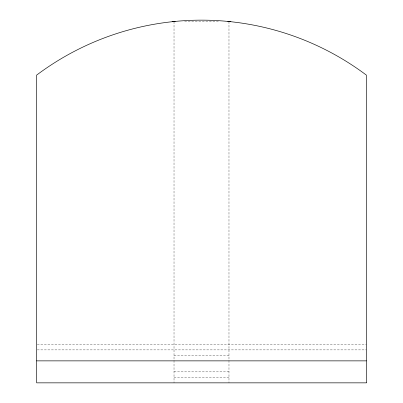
<?xml version="1.0" encoding="UTF-8"?>
<svg xmlns="http://www.w3.org/2000/svg" width="403" height="403" viewBox="0 0 403 403"><rect width="100%" height="100%" fill="white"/><g stroke="black" fill="none" stroke-linecap="round" stroke-linejoin="round"><path stroke-width="0.3" stroke-dasharray="2.02 1.51" d="M184.639 21.626L218.361 21.626M37.262 344.384L366.362 344.384M37.262 349.88L366.362 349.88M174.02 355.37L228.98 355.37M174.02 371.858L228.98 371.858M174.02 377.354L228.98 377.354M228.98 21.626L228.98 382.85M174.02 21.626L174.02 382.85"/><path stroke-width="0.6" d="M172.086 21.727L175.27 21.626M227.73 21.626L230.914 21.727M36.638 360.866L366.362 360.866M366.362 382.85L36.638 382.85L36.638 75.104A274.77 274.77 0 0 1 366.362 75.104L366.362 382.85"/></g></svg>
